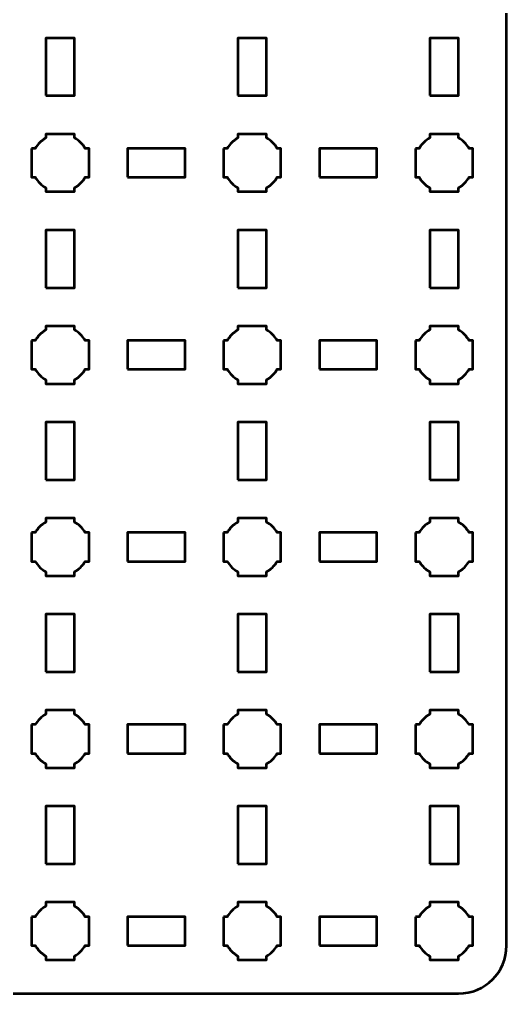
# Model space of a CAD drawing. Header units: centimetres. Extents: x -30.1 to 9.2, y -24.5 to -5.2.
# Drawn here: x 4.08 to 9.15, y -24.5 to -14.36 of the extents above; entities that cross this region are included whole.
import ezdxf

# ---------------------------------------------------------------- set-up
doc = ezdxf.new("R2010")
doc.units = ezdxf.units.CM
doc.header["$MEASUREMENT"] = 0
doc.layers.add('Layer 1', color=7, linetype='Continuous')

msp = doc.modelspace()

# ---------------------------------------------------------------- linework, layer by layer
at = {"layer": 'Layer 1', "lineweight": 53}
for points in [[(4.35, -15.15), (4.65, -15.15), (4.65, -14.55), (4.35, -14.55), (4.35, -15.15)], [(6.35, -15.15), (6.65, -15.15), (6.65, -14.55), (6.35, -14.55), (6.35, -15.15)], [(8.35, -15.15), (8.65, -15.15), (8.65, -14.55), (8.35, -14.55), (8.35, -15.15)], [(5.2, -16), (5.8, -16), (5.8, -15.7), (5.2, -15.7), (5.2, -16)], [(7.2, -16), (7.8, -16), (7.8, -15.7), (7.2, -15.7), (7.2, -16)], [(4.35, -17.15), (4.65, -17.15), (4.65, -16.55), (4.35, -16.55), (4.35, -17.15)], [(6.35, -17.15), (6.65, -17.15), (6.65, -16.55), (6.35, -16.55), (6.35, -17.15)], [(8.35, -17.15), (8.65, -17.15), (8.65, -16.55), (8.35, -16.55), (8.35, -17.15)], [(5.2, -18), (5.8, -18), (5.8, -17.7), (5.2, -17.7), (5.2, -18)], [(7.2, -18), (7.8, -18), (7.8, -17.7), (7.2, -17.7), (7.2, -18)], [(4.35, -19.15), (4.65, -19.15), (4.65, -18.55), (4.35, -18.55), (4.35, -19.15)], [(6.35, -19.15), (6.65, -19.15), (6.65, -18.55), (6.35, -18.55), (6.35, -19.15)], [(8.35, -19.15), (8.65, -19.15), (8.65, -18.55), (8.35, -18.55), (8.35, -19.15)], [(5.2, -20), (5.8, -20), (5.8, -19.7), (5.2, -19.7), (5.2, -20)], [(7.2, -20), (7.8, -20), (7.8, -19.7), (7.2, -19.7), (7.2, -20)], [(4.35, -21.15), (4.65, -21.15), (4.65, -20.55), (4.35, -20.55), (4.35, -21.15)], [(6.35, -21.15), (6.65, -21.15), (6.65, -20.55), (6.35, -20.55), (6.35, -21.15)], [(8.35, -21.15), (8.65, -21.15), (8.65, -20.55), (8.35, -20.55), (8.35, -21.15)], [(5.2, -22), (5.8, -22), (5.8, -21.7), (5.2, -21.7), (5.2, -22)], [(7.2, -22), (7.8, -22), (7.8, -21.7), (7.2, -21.7), (7.2, -22)], [(4.35, -23.15), (4.65, -23.15), (4.65, -22.55), (4.35, -22.55), (4.35, -23.15)], [(6.35, -23.15), (6.65, -23.15), (6.65, -22.55), (6.35, -22.55), (6.35, -23.15)], [(8.35, -23.15), (8.65, -23.15), (8.65, -22.55), (8.35, -22.55), (8.35, -23.15)], [(5.2, -24), (5.8, -24), (5.8, -23.7), (5.2, -23.7), (5.2, -24)], [(7.2, -24), (7.8, -24), (7.8, -23.7), (7.2, -23.7), (7.2, -24)]]:
    msp.add_lwpolyline(points, close=True, dxfattribs=at)
for points, knots in [([(-30.15, -24), (-30.15, -24), (-30.15, -5.7), (-30.15, -5.7), (-30.15, -5.7), (-30.15, -5.42391), (-29.92609, -5.2), (-29.65, -5.2), (-29.65, -5.2), (-29.65, -5.2), (8.65, -5.2), (8.65, -5.2), (8.65, -5.2), (8.92609, -5.2), (9.15, -5.42391), (9.15, -5.7), (9.15, -5.7), (9.15, -5.7), (9.15, -24), (9.15, -24), (9.15, -24), (9.15, -24.27609), (8.92609, -24.5), (8.65, -24.5), (8.65, -24.5), (8.65, -24.5), (-29.65, -24.5), (-29.65, -24.5), (-29.65, -24.5), (-29.92609, -24.5), (-30.15, -24.27609), (-30.15, -24)], [0, 0, 0, 0, 0.125, 0.125, 0.125, 0.125, 0.25, 0.25, 0.25, 0.25, 0.375, 0.375, 0.375, 0.375, 0.5, 0.5, 0.5, 0.5, 0.625, 0.625, 0.625, 0.625, 0.75, 0.75, 0.75, 0.75, 0.875, 0.875, 0.875, 0.875, 1, 1, 1, 1]), ([(4.2, -15.7), (4.2, -15.7), (4.24015, -15.7), (4.24015, -15.7), (4.24015, -15.7), (4.2665, -15.65447), (4.30447, -15.6165), (4.35, -15.59015), (4.35, -15.59015), (4.35, -15.59015), (4.35, -15.55), (4.35, -15.55), (4.35, -15.55), (4.35, -15.55), (4.5, -15.55), (4.5, -15.55), (4.5, -15.55), (4.5, -15.55), (4.65, -15.55), (4.65, -15.55), (4.65, -15.55), (4.65, -15.55), (4.65, -15.59015), (4.65, -15.59015), (4.65, -15.59015), (4.69553, -15.6165), (4.7335, -15.65447), (4.75985, -15.7), (4.75985, -15.7), (4.75985, -15.7), (4.8, -15.7), (4.8, -15.7), (4.8, -15.7), (4.8, -15.7), (4.8, -15.85), (4.8, -15.85), (4.8, -15.85), (4.8, -15.85), (4.8, -16), (4.8, -16), (4.8, -16), (4.8, -16), (4.75985, -16), (4.75985, -16), (4.75985, -16), (4.7335, -16.04553), (4.69553, -16.0835), (4.65, -16.10985), (4.65, -16.10985), (4.65, -16.10985), (4.65, -16.15), (4.65, -16.15), (4.65, -16.15), (4.65, -16.15), (4.5, -16.15), (4.5, -16.15), (4.5, -16.15), (4.5, -16.15), (4.35, -16.15), (4.35, -16.15), (4.35, -16.15), (4.35, -16.15), (4.35, -16.10985), (4.35, -16.10985), (4.35, -16.10985), (4.30447, -16.0835), (4.2665, -16.04553), (4.24015, -16), (4.24015, -16), (4.24015, -16), (4.2, -16), (4.2, -16), (4.2, -16), (4.2, -16), (4.2, -15.85), (4.2, -15.85), (4.2, -15.85), (4.2, -15.85), (4.2, -15.7), (4.2, -15.7)], [0, 0, 0, 0, 0.05, 0.05, 0.05, 0.05, 0.1, 0.1, 0.1, 0.1, 0.15, 0.15, 0.15, 0.15, 0.2, 0.2, 0.2, 0.2, 0.25, 0.25, 0.25, 0.25, 0.3, 0.3, 0.3, 0.3, 0.35, 0.35, 0.35, 0.35, 0.4, 0.4, 0.4, 0.4, 0.45, 0.45, 0.45, 0.45, 0.5, 0.5, 0.5, 0.5, 0.55, 0.55, 0.55, 0.55, 0.6, 0.6, 0.6, 0.6, 0.65, 0.65, 0.65, 0.65, 0.7, 0.7, 0.7, 0.7, 0.75, 0.75, 0.75, 0.75, 0.8, 0.8, 0.8, 0.8, 0.85, 0.85, 0.85, 0.85, 0.9, 0.9, 0.9, 0.9, 0.95, 0.95, 0.95, 0.95, 1, 1, 1, 1]), ([(6.2, -15.7), (6.2, -15.7), (6.24015, -15.7), (6.24015, -15.7), (6.24015, -15.7), (6.2665, -15.65447), (6.30447, -15.6165), (6.35, -15.59015), (6.35, -15.59015), (6.35, -15.59015), (6.35, -15.55), (6.35, -15.55), (6.35, -15.55), (6.35, -15.55), (6.5, -15.55), (6.5, -15.55), (6.5, -15.55), (6.5, -15.55), (6.65, -15.55), (6.65, -15.55), (6.65, -15.55), (6.65, -15.55), (6.65, -15.59015), (6.65, -15.59015), (6.65, -15.59015), (6.69553, -15.6165), (6.7335, -15.65447), (6.75985, -15.7), (6.75985, -15.7), (6.75985, -15.7), (6.8, -15.7), (6.8, -15.7), (6.8, -15.7), (6.8, -15.7), (6.8, -15.85), (6.8, -15.85), (6.8, -15.85), (6.8, -15.85), (6.8, -16), (6.8, -16), (6.8, -16), (6.8, -16), (6.75985, -16), (6.75985, -16), (6.75985, -16), (6.7335, -16.04553), (6.69553, -16.0835), (6.65, -16.10985), (6.65, -16.10985), (6.65, -16.10985), (6.65, -16.15), (6.65, -16.15), (6.65, -16.15), (6.65, -16.15), (6.5, -16.15), (6.5, -16.15), (6.5, -16.15), (6.5, -16.15), (6.35, -16.15), (6.35, -16.15), (6.35, -16.15), (6.35, -16.15), (6.35, -16.10985), (6.35, -16.10985), (6.35, -16.10985), (6.30447, -16.0835), (6.2665, -16.04553), (6.24015, -16), (6.24015, -16), (6.24015, -16), (6.2, -16), (6.2, -16), (6.2, -16), (6.2, -16), (6.2, -15.85), (6.2, -15.85), (6.2, -15.85), (6.2, -15.85), (6.2, -15.7), (6.2, -15.7)], [0, 0, 0, 0, 0.05, 0.05, 0.05, 0.05, 0.1, 0.1, 0.1, 0.1, 0.15, 0.15, 0.15, 0.15, 0.2, 0.2, 0.2, 0.2, 0.25, 0.25, 0.25, 0.25, 0.3, 0.3, 0.3, 0.3, 0.35, 0.35, 0.35, 0.35, 0.4, 0.4, 0.4, 0.4, 0.45, 0.45, 0.45, 0.45, 0.5, 0.5, 0.5, 0.5, 0.55, 0.55, 0.55, 0.55, 0.6, 0.6, 0.6, 0.6, 0.65, 0.65, 0.65, 0.65, 0.7, 0.7, 0.7, 0.7, 0.75, 0.75, 0.75, 0.75, 0.8, 0.8, 0.8, 0.8, 0.85, 0.85, 0.85, 0.85, 0.9, 0.9, 0.9, 0.9, 0.95, 0.95, 0.95, 0.95, 1, 1, 1, 1]), ([(8.2, -15.7), (8.2, -15.7), (8.24015, -15.7), (8.24015, -15.7), (8.24015, -15.7), (8.2665, -15.65447), (8.30447, -15.6165), (8.35, -15.59015), (8.35, -15.59015), (8.35, -15.59015), (8.35, -15.55), (8.35, -15.55), (8.35, -15.55), (8.35, -15.55), (8.5, -15.55), (8.5, -15.55), (8.5, -15.55), (8.5, -15.55), (8.65, -15.55), (8.65, -15.55), (8.65, -15.55), (8.65, -15.55), (8.65, -15.59015), (8.65, -15.59015), (8.65, -15.59015), (8.69553, -15.6165), (8.7335, -15.65447), (8.75985, -15.7), (8.75985, -15.7), (8.75985, -15.7), (8.8, -15.7), (8.8, -15.7), (8.8, -15.7), (8.8, -15.7), (8.8, -15.85), (8.8, -15.85), (8.8, -15.85), (8.8, -15.85), (8.8, -16), (8.8, -16), (8.8, -16), (8.8, -16), (8.75985, -16), (8.75985, -16), (8.75985, -16), (8.7335, -16.04553), (8.69553, -16.0835), (8.65, -16.10985), (8.65, -16.10985), (8.65, -16.10985), (8.65, -16.15), (8.65, -16.15), (8.65, -16.15), (8.65, -16.15), (8.5, -16.15), (8.5, -16.15), (8.5, -16.15), (8.5, -16.15), (8.35, -16.15), (8.35, -16.15), (8.35, -16.15), (8.35, -16.15), (8.35, -16.10985), (8.35, -16.10985), (8.35, -16.10985), (8.30447, -16.0835), (8.2665, -16.04553), (8.24015, -16), (8.24015, -16), (8.24015, -16), (8.2, -16), (8.2, -16), (8.2, -16), (8.2, -16), (8.2, -15.85), (8.2, -15.85), (8.2, -15.85), (8.2, -15.85), (8.2, -15.7), (8.2, -15.7)], [0, 0, 0, 0, 0.05, 0.05, 0.05, 0.05, 0.1, 0.1, 0.1, 0.1, 0.15, 0.15, 0.15, 0.15, 0.2, 0.2, 0.2, 0.2, 0.25, 0.25, 0.25, 0.25, 0.3, 0.3, 0.3, 0.3, 0.35, 0.35, 0.35, 0.35, 0.4, 0.4, 0.4, 0.4, 0.45, 0.45, 0.45, 0.45, 0.5, 0.5, 0.5, 0.5, 0.55, 0.55, 0.55, 0.55, 0.6, 0.6, 0.6, 0.6, 0.65, 0.65, 0.65, 0.65, 0.7, 0.7, 0.7, 0.7, 0.75, 0.75, 0.75, 0.75, 0.8, 0.8, 0.8, 0.8, 0.85, 0.85, 0.85, 0.85, 0.9, 0.9, 0.9, 0.9, 0.95, 0.95, 0.95, 0.95, 1, 1, 1, 1]), ([(4.2, -17.7), (4.2, -17.7), (4.24015, -17.7), (4.24015, -17.7), (4.24015, -17.7), (4.2665, -17.65447), (4.30447, -17.6165), (4.35, -17.59015), (4.35, -17.59015), (4.35, -17.59015), (4.35, -17.55), (4.35, -17.55), (4.35, -17.55), (4.35, -17.55), (4.5, -17.55), (4.5, -17.55), (4.5, -17.55), (4.5, -17.55), (4.65, -17.55), (4.65, -17.55), (4.65, -17.55), (4.65, -17.55), (4.65, -17.59015), (4.65, -17.59015), (4.65, -17.59015), (4.69553, -17.6165), (4.7335, -17.65447), (4.75985, -17.7), (4.75985, -17.7), (4.75985, -17.7), (4.8, -17.7), (4.8, -17.7), (4.8, -17.7), (4.8, -17.7), (4.8, -17.85), (4.8, -17.85), (4.8, -17.85), (4.8, -17.85), (4.8, -18), (4.8, -18), (4.8, -18), (4.8, -18), (4.75985, -18), (4.75985, -18), (4.75985, -18), (4.7335, -18.04553), (4.69553, -18.0835), (4.65, -18.10985), (4.65, -18.10985), (4.65, -18.10985), (4.65, -18.15), (4.65, -18.15), (4.65, -18.15), (4.65, -18.15), (4.5, -18.15), (4.5, -18.15), (4.5, -18.15), (4.5, -18.15), (4.35, -18.15), (4.35, -18.15), (4.35, -18.15), (4.35, -18.15), (4.35, -18.10985), (4.35, -18.10985), (4.35, -18.10985), (4.30447, -18.0835), (4.2665, -18.04553), (4.24015, -18), (4.24015, -18), (4.24015, -18), (4.2, -18), (4.2, -18), (4.2, -18), (4.2, -18), (4.2, -17.85), (4.2, -17.85), (4.2, -17.85), (4.2, -17.85), (4.2, -17.7), (4.2, -17.7)], [0, 0, 0, 0, 0.05, 0.05, 0.05, 0.05, 0.1, 0.1, 0.1, 0.1, 0.15, 0.15, 0.15, 0.15, 0.2, 0.2, 0.2, 0.2, 0.25, 0.25, 0.25, 0.25, 0.3, 0.3, 0.3, 0.3, 0.35, 0.35, 0.35, 0.35, 0.4, 0.4, 0.4, 0.4, 0.45, 0.45, 0.45, 0.45, 0.5, 0.5, 0.5, 0.5, 0.55, 0.55, 0.55, 0.55, 0.6, 0.6, 0.6, 0.6, 0.65, 0.65, 0.65, 0.65, 0.7, 0.7, 0.7, 0.7, 0.75, 0.75, 0.75, 0.75, 0.8, 0.8, 0.8, 0.8, 0.85, 0.85, 0.85, 0.85, 0.9, 0.9, 0.9, 0.9, 0.95, 0.95, 0.95, 0.95, 1, 1, 1, 1]), ([(6.2, -17.7), (6.2, -17.7), (6.24015, -17.7), (6.24015, -17.7), (6.24015, -17.7), (6.2665, -17.65447), (6.30447, -17.6165), (6.35, -17.59015), (6.35, -17.59015), (6.35, -17.59015), (6.35, -17.55), (6.35, -17.55), (6.35, -17.55), (6.35, -17.55), (6.5, -17.55), (6.5, -17.55), (6.5, -17.55), (6.5, -17.55), (6.65, -17.55), (6.65, -17.55), (6.65, -17.55), (6.65, -17.55), (6.65, -17.59015), (6.65, -17.59015), (6.65, -17.59015), (6.69553, -17.6165), (6.7335, -17.65447), (6.75985, -17.7), (6.75985, -17.7), (6.75985, -17.7), (6.8, -17.7), (6.8, -17.7), (6.8, -17.7), (6.8, -17.7), (6.8, -17.85), (6.8, -17.85), (6.8, -17.85), (6.8, -17.85), (6.8, -18), (6.8, -18), (6.8, -18), (6.8, -18), (6.75985, -18), (6.75985, -18), (6.75985, -18), (6.7335, -18.04553), (6.69553, -18.0835), (6.65, -18.10985), (6.65, -18.10985), (6.65, -18.10985), (6.65, -18.15), (6.65, -18.15), (6.65, -18.15), (6.65, -18.15), (6.5, -18.15), (6.5, -18.15), (6.5, -18.15), (6.5, -18.15), (6.35, -18.15), (6.35, -18.15), (6.35, -18.15), (6.35, -18.15), (6.35, -18.10985), (6.35, -18.10985), (6.35, -18.10985), (6.30447, -18.0835), (6.2665, -18.04553), (6.24015, -18), (6.24015, -18), (6.24015, -18), (6.2, -18), (6.2, -18), (6.2, -18), (6.2, -18), (6.2, -17.85), (6.2, -17.85), (6.2, -17.85), (6.2, -17.85), (6.2, -17.7), (6.2, -17.7)], [0, 0, 0, 0, 0.05, 0.05, 0.05, 0.05, 0.1, 0.1, 0.1, 0.1, 0.15, 0.15, 0.15, 0.15, 0.2, 0.2, 0.2, 0.2, 0.25, 0.25, 0.25, 0.25, 0.3, 0.3, 0.3, 0.3, 0.35, 0.35, 0.35, 0.35, 0.4, 0.4, 0.4, 0.4, 0.45, 0.45, 0.45, 0.45, 0.5, 0.5, 0.5, 0.5, 0.55, 0.55, 0.55, 0.55, 0.6, 0.6, 0.6, 0.6, 0.65, 0.65, 0.65, 0.65, 0.7, 0.7, 0.7, 0.7, 0.75, 0.75, 0.75, 0.75, 0.8, 0.8, 0.8, 0.8, 0.85, 0.85, 0.85, 0.85, 0.9, 0.9, 0.9, 0.9, 0.95, 0.95, 0.95, 0.95, 1, 1, 1, 1]), ([(8.2, -17.7), (8.2, -17.7), (8.24015, -17.7), (8.24015, -17.7), (8.24015, -17.7), (8.2665, -17.65447), (8.30447, -17.6165), (8.35, -17.59015), (8.35, -17.59015), (8.35, -17.59015), (8.35, -17.55), (8.35, -17.55), (8.35, -17.55), (8.35, -17.55), (8.5, -17.55), (8.5, -17.55), (8.5, -17.55), (8.5, -17.55), (8.65, -17.55), (8.65, -17.55), (8.65, -17.55), (8.65, -17.55), (8.65, -17.59015), (8.65, -17.59015), (8.65, -17.59015), (8.69553, -17.6165), (8.7335, -17.65447), (8.75985, -17.7), (8.75985, -17.7), (8.75985, -17.7), (8.8, -17.7), (8.8, -17.7), (8.8, -17.7), (8.8, -17.7), (8.8, -17.85), (8.8, -17.85), (8.8, -17.85), (8.8, -17.85), (8.8, -18), (8.8, -18), (8.8, -18), (8.8, -18), (8.75985, -18), (8.75985, -18), (8.75985, -18), (8.7335, -18.04553), (8.69553, -18.0835), (8.65, -18.10985), (8.65, -18.10985), (8.65, -18.10985), (8.65, -18.15), (8.65, -18.15), (8.65, -18.15), (8.65, -18.15), (8.5, -18.15), (8.5, -18.15), (8.5, -18.15), (8.5, -18.15), (8.35, -18.15), (8.35, -18.15), (8.35, -18.15), (8.35, -18.15), (8.35, -18.10985), (8.35, -18.10985), (8.35, -18.10985), (8.30447, -18.0835), (8.2665, -18.04553), (8.24015, -18), (8.24015, -18), (8.24015, -18), (8.2, -18), (8.2, -18), (8.2, -18), (8.2, -18), (8.2, -17.85), (8.2, -17.85), (8.2, -17.85), (8.2, -17.85), (8.2, -17.7), (8.2, -17.7)], [0, 0, 0, 0, 0.05, 0.05, 0.05, 0.05, 0.1, 0.1, 0.1, 0.1, 0.15, 0.15, 0.15, 0.15, 0.2, 0.2, 0.2, 0.2, 0.25, 0.25, 0.25, 0.25, 0.3, 0.3, 0.3, 0.3, 0.35, 0.35, 0.35, 0.35, 0.4, 0.4, 0.4, 0.4, 0.45, 0.45, 0.45, 0.45, 0.5, 0.5, 0.5, 0.5, 0.55, 0.55, 0.55, 0.55, 0.6, 0.6, 0.6, 0.6, 0.65, 0.65, 0.65, 0.65, 0.7, 0.7, 0.7, 0.7, 0.75, 0.75, 0.75, 0.75, 0.8, 0.8, 0.8, 0.8, 0.85, 0.85, 0.85, 0.85, 0.9, 0.9, 0.9, 0.9, 0.95, 0.95, 0.95, 0.95, 1, 1, 1, 1]), ([(4.2, -19.7), (4.2, -19.7), (4.24015, -19.7), (4.24015, -19.7), (4.24015, -19.7), (4.2665, -19.65447), (4.30447, -19.6165), (4.35, -19.59015), (4.35, -19.59015), (4.35, -19.59015), (4.35, -19.55), (4.35, -19.55), (4.35, -19.55), (4.35, -19.55), (4.5, -19.55), (4.5, -19.55), (4.5, -19.55), (4.5, -19.55), (4.65, -19.55), (4.65, -19.55), (4.65, -19.55), (4.65, -19.55), (4.65, -19.59015), (4.65, -19.59015), (4.65, -19.59015), (4.69553, -19.6165), (4.7335, -19.65447), (4.75985, -19.7), (4.75985, -19.7), (4.75985, -19.7), (4.8, -19.7), (4.8, -19.7), (4.8, -19.7), (4.8, -19.7), (4.8, -19.85), (4.8, -19.85), (4.8, -19.85), (4.8, -19.85), (4.8, -20), (4.8, -20), (4.8, -20), (4.8, -20), (4.75985, -20), (4.75985, -20), (4.75985, -20), (4.7335, -20.04553), (4.69553, -20.0835), (4.65, -20.10985), (4.65, -20.10985), (4.65, -20.10985), (4.65, -20.15), (4.65, -20.15), (4.65, -20.15), (4.65, -20.15), (4.5, -20.15), (4.5, -20.15), (4.5, -20.15), (4.5, -20.15), (4.35, -20.15), (4.35, -20.15), (4.35, -20.15), (4.35, -20.15), (4.35, -20.10985), (4.35, -20.10985), (4.35, -20.10985), (4.30447, -20.0835), (4.2665, -20.04553), (4.24015, -20), (4.24015, -20), (4.24015, -20), (4.2, -20), (4.2, -20), (4.2, -20), (4.2, -20), (4.2, -19.85), (4.2, -19.85), (4.2, -19.85), (4.2, -19.85), (4.2, -19.7), (4.2, -19.7)], [0, 0, 0, 0, 0.05, 0.05, 0.05, 0.05, 0.1, 0.1, 0.1, 0.1, 0.15, 0.15, 0.15, 0.15, 0.2, 0.2, 0.2, 0.2, 0.25, 0.25, 0.25, 0.25, 0.3, 0.3, 0.3, 0.3, 0.35, 0.35, 0.35, 0.35, 0.4, 0.4, 0.4, 0.4, 0.45, 0.45, 0.45, 0.45, 0.5, 0.5, 0.5, 0.5, 0.55, 0.55, 0.55, 0.55, 0.6, 0.6, 0.6, 0.6, 0.65, 0.65, 0.65, 0.65, 0.7, 0.7, 0.7, 0.7, 0.75, 0.75, 0.75, 0.75, 0.8, 0.8, 0.8, 0.8, 0.85, 0.85, 0.85, 0.85, 0.9, 0.9, 0.9, 0.9, 0.95, 0.95, 0.95, 0.95, 1, 1, 1, 1]), ([(6.2, -19.7), (6.2, -19.7), (6.24015, -19.7), (6.24015, -19.7), (6.24015, -19.7), (6.2665, -19.65447), (6.30447, -19.6165), (6.35, -19.59015), (6.35, -19.59015), (6.35, -19.59015), (6.35, -19.55), (6.35, -19.55), (6.35, -19.55), (6.35, -19.55), (6.5, -19.55), (6.5, -19.55), (6.5, -19.55), (6.5, -19.55), (6.65, -19.55), (6.65, -19.55), (6.65, -19.55), (6.65, -19.55), (6.65, -19.59015), (6.65, -19.59015), (6.65, -19.59015), (6.69553, -19.6165), (6.7335, -19.65447), (6.75985, -19.7), (6.75985, -19.7), (6.75985, -19.7), (6.8, -19.7), (6.8, -19.7), (6.8, -19.7), (6.8, -19.7), (6.8, -19.85), (6.8, -19.85), (6.8, -19.85), (6.8, -19.85), (6.8, -20), (6.8, -20), (6.8, -20), (6.8, -20), (6.75985, -20), (6.75985, -20), (6.75985, -20), (6.7335, -20.04553), (6.69553, -20.0835), (6.65, -20.10985), (6.65, -20.10985), (6.65, -20.10985), (6.65, -20.15), (6.65, -20.15), (6.65, -20.15), (6.65, -20.15), (6.5, -20.15), (6.5, -20.15), (6.5, -20.15), (6.5, -20.15), (6.35, -20.15), (6.35, -20.15), (6.35, -20.15), (6.35, -20.15), (6.35, -20.10985), (6.35, -20.10985), (6.35, -20.10985), (6.30447, -20.0835), (6.2665, -20.04553), (6.24015, -20), (6.24015, -20), (6.24015, -20), (6.2, -20), (6.2, -20), (6.2, -20), (6.2, -20), (6.2, -19.85), (6.2, -19.85), (6.2, -19.85), (6.2, -19.85), (6.2, -19.7), (6.2, -19.7)], [0, 0, 0, 0, 0.05, 0.05, 0.05, 0.05, 0.1, 0.1, 0.1, 0.1, 0.15, 0.15, 0.15, 0.15, 0.2, 0.2, 0.2, 0.2, 0.25, 0.25, 0.25, 0.25, 0.3, 0.3, 0.3, 0.3, 0.35, 0.35, 0.35, 0.35, 0.4, 0.4, 0.4, 0.4, 0.45, 0.45, 0.45, 0.45, 0.5, 0.5, 0.5, 0.5, 0.55, 0.55, 0.55, 0.55, 0.6, 0.6, 0.6, 0.6, 0.65, 0.65, 0.65, 0.65, 0.7, 0.7, 0.7, 0.7, 0.75, 0.75, 0.75, 0.75, 0.8, 0.8, 0.8, 0.8, 0.85, 0.85, 0.85, 0.85, 0.9, 0.9, 0.9, 0.9, 0.95, 0.95, 0.95, 0.95, 1, 1, 1, 1]), ([(8.2, -19.7), (8.2, -19.7), (8.24015, -19.7), (8.24015, -19.7), (8.24015, -19.7), (8.2665, -19.65447), (8.30447, -19.6165), (8.35, -19.59015), (8.35, -19.59015), (8.35, -19.59015), (8.35, -19.55), (8.35, -19.55), (8.35, -19.55), (8.35, -19.55), (8.5, -19.55), (8.5, -19.55), (8.5, -19.55), (8.5, -19.55), (8.65, -19.55), (8.65, -19.55), (8.65, -19.55), (8.65, -19.55), (8.65, -19.59015), (8.65, -19.59015), (8.65, -19.59015), (8.69553, -19.6165), (8.7335, -19.65447), (8.75985, -19.7), (8.75985, -19.7), (8.75985, -19.7), (8.8, -19.7), (8.8, -19.7), (8.8, -19.7), (8.8, -19.7), (8.8, -19.85), (8.8, -19.85), (8.8, -19.85), (8.8, -19.85), (8.8, -20), (8.8, -20), (8.8, -20), (8.8, -20), (8.75985, -20), (8.75985, -20), (8.75985, -20), (8.7335, -20.04553), (8.69553, -20.0835), (8.65, -20.10985), (8.65, -20.10985), (8.65, -20.10985), (8.65, -20.15), (8.65, -20.15), (8.65, -20.15), (8.65, -20.15), (8.5, -20.15), (8.5, -20.15), (8.5, -20.15), (8.5, -20.15), (8.35, -20.15), (8.35, -20.15), (8.35, -20.15), (8.35, -20.15), (8.35, -20.10985), (8.35, -20.10985), (8.35, -20.10985), (8.30447, -20.0835), (8.2665, -20.04553), (8.24015, -20), (8.24015, -20), (8.24015, -20), (8.2, -20), (8.2, -20), (8.2, -20), (8.2, -20), (8.2, -19.85), (8.2, -19.85), (8.2, -19.85), (8.2, -19.85), (8.2, -19.7), (8.2, -19.7)], [0, 0, 0, 0, 0.05, 0.05, 0.05, 0.05, 0.1, 0.1, 0.1, 0.1, 0.15, 0.15, 0.15, 0.15, 0.2, 0.2, 0.2, 0.2, 0.25, 0.25, 0.25, 0.25, 0.3, 0.3, 0.3, 0.3, 0.35, 0.35, 0.35, 0.35, 0.4, 0.4, 0.4, 0.4, 0.45, 0.45, 0.45, 0.45, 0.5, 0.5, 0.5, 0.5, 0.55, 0.55, 0.55, 0.55, 0.6, 0.6, 0.6, 0.6, 0.65, 0.65, 0.65, 0.65, 0.7, 0.7, 0.7, 0.7, 0.75, 0.75, 0.75, 0.75, 0.8, 0.8, 0.8, 0.8, 0.85, 0.85, 0.85, 0.85, 0.9, 0.9, 0.9, 0.9, 0.95, 0.95, 0.95, 0.95, 1, 1, 1, 1]), ([(4.2, -21.7), (4.2, -21.7), (4.24015, -21.7), (4.24015, -21.7), (4.24015, -21.7), (4.2665, -21.65447), (4.30447, -21.6165), (4.35, -21.59015), (4.35, -21.59015), (4.35, -21.59015), (4.35, -21.55), (4.35, -21.55), (4.35, -21.55), (4.35, -21.55), (4.5, -21.55), (4.5, -21.55), (4.5, -21.55), (4.5, -21.55), (4.65, -21.55), (4.65, -21.55), (4.65, -21.55), (4.65, -21.55), (4.65, -21.59015), (4.65, -21.59015), (4.65, -21.59015), (4.69553, -21.6165), (4.7335, -21.65447), (4.75985, -21.7), (4.75985, -21.7), (4.75985, -21.7), (4.8, -21.7), (4.8, -21.7), (4.8, -21.7), (4.8, -21.7), (4.8, -21.85), (4.8, -21.85), (4.8, -21.85), (4.8, -21.85), (4.8, -22), (4.8, -22), (4.8, -22), (4.8, -22), (4.75985, -22), (4.75985, -22), (4.75985, -22), (4.7335, -22.04553), (4.69553, -22.0835), (4.65, -22.10985), (4.65, -22.10985), (4.65, -22.10985), (4.65, -22.15), (4.65, -22.15), (4.65, -22.15), (4.65, -22.15), (4.5, -22.15), (4.5, -22.15), (4.5, -22.15), (4.5, -22.15), (4.35, -22.15), (4.35, -22.15), (4.35, -22.15), (4.35, -22.15), (4.35, -22.10985), (4.35, -22.10985), (4.35, -22.10985), (4.30447, -22.0835), (4.2665, -22.04553), (4.24015, -22), (4.24015, -22), (4.24015, -22), (4.2, -22), (4.2, -22), (4.2, -22), (4.2, -22), (4.2, -21.85), (4.2, -21.85), (4.2, -21.85), (4.2, -21.85), (4.2, -21.7), (4.2, -21.7)], [0, 0, 0, 0, 0.05, 0.05, 0.05, 0.05, 0.1, 0.1, 0.1, 0.1, 0.15, 0.15, 0.15, 0.15, 0.2, 0.2, 0.2, 0.2, 0.25, 0.25, 0.25, 0.25, 0.3, 0.3, 0.3, 0.3, 0.35, 0.35, 0.35, 0.35, 0.4, 0.4, 0.4, 0.4, 0.45, 0.45, 0.45, 0.45, 0.5, 0.5, 0.5, 0.5, 0.55, 0.55, 0.55, 0.55, 0.6, 0.6, 0.6, 0.6, 0.65, 0.65, 0.65, 0.65, 0.7, 0.7, 0.7, 0.7, 0.75, 0.75, 0.75, 0.75, 0.8, 0.8, 0.8, 0.8, 0.85, 0.85, 0.85, 0.85, 0.9, 0.9, 0.9, 0.9, 0.95, 0.95, 0.95, 0.95, 1, 1, 1, 1]), ([(6.2, -21.7), (6.2, -21.7), (6.24015, -21.7), (6.24015, -21.7), (6.24015, -21.7), (6.2665, -21.65447), (6.30447, -21.6165), (6.35, -21.59015), (6.35, -21.59015), (6.35, -21.59015), (6.35, -21.55), (6.35, -21.55), (6.35, -21.55), (6.35, -21.55), (6.5, -21.55), (6.5, -21.55), (6.5, -21.55), (6.5, -21.55), (6.65, -21.55), (6.65, -21.55), (6.65, -21.55), (6.65, -21.55), (6.65, -21.59015), (6.65, -21.59015), (6.65, -21.59015), (6.69553, -21.6165), (6.7335, -21.65447), (6.75985, -21.7), (6.75985, -21.7), (6.75985, -21.7), (6.8, -21.7), (6.8, -21.7), (6.8, -21.7), (6.8, -21.7), (6.8, -21.85), (6.8, -21.85), (6.8, -21.85), (6.8, -21.85), (6.8, -22), (6.8, -22), (6.8, -22), (6.8, -22), (6.75985, -22), (6.75985, -22), (6.75985, -22), (6.7335, -22.04553), (6.69553, -22.0835), (6.65, -22.10985), (6.65, -22.10985), (6.65, -22.10985), (6.65, -22.15), (6.65, -22.15), (6.65, -22.15), (6.65, -22.15), (6.5, -22.15), (6.5, -22.15), (6.5, -22.15), (6.5, -22.15), (6.35, -22.15), (6.35, -22.15), (6.35, -22.15), (6.35, -22.15), (6.35, -22.10985), (6.35, -22.10985), (6.35, -22.10985), (6.30447, -22.0835), (6.2665, -22.04553), (6.24015, -22), (6.24015, -22), (6.24015, -22), (6.2, -22), (6.2, -22), (6.2, -22), (6.2, -22), (6.2, -21.85), (6.2, -21.85), (6.2, -21.85), (6.2, -21.85), (6.2, -21.7), (6.2, -21.7)], [0, 0, 0, 0, 0.05, 0.05, 0.05, 0.05, 0.1, 0.1, 0.1, 0.1, 0.15, 0.15, 0.15, 0.15, 0.2, 0.2, 0.2, 0.2, 0.25, 0.25, 0.25, 0.25, 0.3, 0.3, 0.3, 0.3, 0.35, 0.35, 0.35, 0.35, 0.4, 0.4, 0.4, 0.4, 0.45, 0.45, 0.45, 0.45, 0.5, 0.5, 0.5, 0.5, 0.55, 0.55, 0.55, 0.55, 0.6, 0.6, 0.6, 0.6, 0.65, 0.65, 0.65, 0.65, 0.7, 0.7, 0.7, 0.7, 0.75, 0.75, 0.75, 0.75, 0.8, 0.8, 0.8, 0.8, 0.85, 0.85, 0.85, 0.85, 0.9, 0.9, 0.9, 0.9, 0.95, 0.95, 0.95, 0.95, 1, 1, 1, 1]), ([(8.2, -21.7), (8.2, -21.7), (8.24015, -21.7), (8.24015, -21.7), (8.24015, -21.7), (8.2665, -21.65447), (8.30447, -21.6165), (8.35, -21.59015), (8.35, -21.59015), (8.35, -21.59015), (8.35, -21.55), (8.35, -21.55), (8.35, -21.55), (8.35, -21.55), (8.5, -21.55), (8.5, -21.55), (8.5, -21.55), (8.5, -21.55), (8.65, -21.55), (8.65, -21.55), (8.65, -21.55), (8.65, -21.55), (8.65, -21.59015), (8.65, -21.59015), (8.65, -21.59015), (8.69553, -21.6165), (8.7335, -21.65447), (8.75985, -21.7), (8.75985, -21.7), (8.75985, -21.7), (8.8, -21.7), (8.8, -21.7), (8.8, -21.7), (8.8, -21.7), (8.8, -21.85), (8.8, -21.85), (8.8, -21.85), (8.8, -21.85), (8.8, -22), (8.8, -22), (8.8, -22), (8.8, -22), (8.75985, -22), (8.75985, -22), (8.75985, -22), (8.7335, -22.04553), (8.69553, -22.0835), (8.65, -22.10985), (8.65, -22.10985), (8.65, -22.10985), (8.65, -22.15), (8.65, -22.15), (8.65, -22.15), (8.65, -22.15), (8.5, -22.15), (8.5, -22.15), (8.5, -22.15), (8.5, -22.15), (8.35, -22.15), (8.35, -22.15), (8.35, -22.15), (8.35, -22.15), (8.35, -22.10985), (8.35, -22.10985), (8.35, -22.10985), (8.30447, -22.0835), (8.2665, -22.04553), (8.24015, -22), (8.24015, -22), (8.24015, -22), (8.2, -22), (8.2, -22), (8.2, -22), (8.2, -22), (8.2, -21.85), (8.2, -21.85), (8.2, -21.85), (8.2, -21.85), (8.2, -21.7), (8.2, -21.7)], [0, 0, 0, 0, 0.05, 0.05, 0.05, 0.05, 0.1, 0.1, 0.1, 0.1, 0.15, 0.15, 0.15, 0.15, 0.2, 0.2, 0.2, 0.2, 0.25, 0.25, 0.25, 0.25, 0.3, 0.3, 0.3, 0.3, 0.35, 0.35, 0.35, 0.35, 0.4, 0.4, 0.4, 0.4, 0.45, 0.45, 0.45, 0.45, 0.5, 0.5, 0.5, 0.5, 0.55, 0.55, 0.55, 0.55, 0.6, 0.6, 0.6, 0.6, 0.65, 0.65, 0.65, 0.65, 0.7, 0.7, 0.7, 0.7, 0.75, 0.75, 0.75, 0.75, 0.8, 0.8, 0.8, 0.8, 0.85, 0.85, 0.85, 0.85, 0.9, 0.9, 0.9, 0.9, 0.95, 0.95, 0.95, 0.95, 1, 1, 1, 1]), ([(4.2, -23.7), (4.2, -23.7), (4.24015, -23.7), (4.24015, -23.7), (4.24015, -23.7), (4.2665, -23.65447), (4.30447, -23.6165), (4.35, -23.59015), (4.35, -23.59015), (4.35, -23.59015), (4.35, -23.55), (4.35, -23.55), (4.35, -23.55), (4.35, -23.55), (4.5, -23.55), (4.5, -23.55), (4.5, -23.55), (4.5, -23.55), (4.65, -23.55), (4.65, -23.55), (4.65, -23.55), (4.65, -23.55), (4.65, -23.59015), (4.65, -23.59015), (4.65, -23.59015), (4.69553, -23.6165), (4.7335, -23.65447), (4.75985, -23.7), (4.75985, -23.7), (4.75985, -23.7), (4.8, -23.7), (4.8, -23.7), (4.8, -23.7), (4.8, -23.7), (4.8, -23.85), (4.8, -23.85), (4.8, -23.85), (4.8, -23.85), (4.8, -24), (4.8, -24), (4.8, -24), (4.8, -24), (4.75985, -24), (4.75985, -24), (4.75985, -24), (4.7335, -24.04553), (4.69553, -24.0835), (4.65, -24.10985), (4.65, -24.10985), (4.65, -24.10985), (4.65, -24.15), (4.65, -24.15), (4.65, -24.15), (4.65, -24.15), (4.5, -24.15), (4.5, -24.15), (4.5, -24.15), (4.5, -24.15), (4.35, -24.15), (4.35, -24.15), (4.35, -24.15), (4.35, -24.15), (4.35, -24.10985), (4.35, -24.10985), (4.35, -24.10985), (4.30447, -24.0835), (4.2665, -24.04553), (4.24015, -24), (4.24015, -24), (4.24015, -24), (4.2, -24), (4.2, -24), (4.2, -24), (4.2, -24), (4.2, -23.85), (4.2, -23.85), (4.2, -23.85), (4.2, -23.85), (4.2, -23.7), (4.2, -23.7)], [0, 0, 0, 0, 0.05, 0.05, 0.05, 0.05, 0.1, 0.1, 0.1, 0.1, 0.15, 0.15, 0.15, 0.15, 0.2, 0.2, 0.2, 0.2, 0.25, 0.25, 0.25, 0.25, 0.3, 0.3, 0.3, 0.3, 0.35, 0.35, 0.35, 0.35, 0.4, 0.4, 0.4, 0.4, 0.45, 0.45, 0.45, 0.45, 0.5, 0.5, 0.5, 0.5, 0.55, 0.55, 0.55, 0.55, 0.6, 0.6, 0.6, 0.6, 0.65, 0.65, 0.65, 0.65, 0.7, 0.7, 0.7, 0.7, 0.75, 0.75, 0.75, 0.75, 0.8, 0.8, 0.8, 0.8, 0.85, 0.85, 0.85, 0.85, 0.9, 0.9, 0.9, 0.9, 0.95, 0.95, 0.95, 0.95, 1, 1, 1, 1]), ([(6.2, -23.7), (6.2, -23.7), (6.24015, -23.7), (6.24015, -23.7), (6.24015, -23.7), (6.2665, -23.65447), (6.30447, -23.6165), (6.35, -23.59015), (6.35, -23.59015), (6.35, -23.59015), (6.35, -23.55), (6.35, -23.55), (6.35, -23.55), (6.35, -23.55), (6.5, -23.55), (6.5, -23.55), (6.5, -23.55), (6.5, -23.55), (6.65, -23.55), (6.65, -23.55), (6.65, -23.55), (6.65, -23.55), (6.65, -23.59015), (6.65, -23.59015), (6.65, -23.59015), (6.69553, -23.6165), (6.7335, -23.65447), (6.75985, -23.7), (6.75985, -23.7), (6.75985, -23.7), (6.8, -23.7), (6.8, -23.7), (6.8, -23.7), (6.8, -23.7), (6.8, -23.85), (6.8, -23.85), (6.8, -23.85), (6.8, -23.85), (6.8, -24), (6.8, -24), (6.8, -24), (6.8, -24), (6.75985, -24), (6.75985, -24), (6.75985, -24), (6.7335, -24.04553), (6.69553, -24.0835), (6.65, -24.10985), (6.65, -24.10985), (6.65, -24.10985), (6.65, -24.15), (6.65, -24.15), (6.65, -24.15), (6.65, -24.15), (6.5, -24.15), (6.5, -24.15), (6.5, -24.15), (6.5, -24.15), (6.35, -24.15), (6.35, -24.15), (6.35, -24.15), (6.35, -24.15), (6.35, -24.10985), (6.35, -24.10985), (6.35, -24.10985), (6.30447, -24.0835), (6.2665, -24.04553), (6.24015, -24), (6.24015, -24), (6.24015, -24), (6.2, -24), (6.2, -24), (6.2, -24), (6.2, -24), (6.2, -23.85), (6.2, -23.85), (6.2, -23.85), (6.2, -23.85), (6.2, -23.7), (6.2, -23.7)], [0, 0, 0, 0, 0.05, 0.05, 0.05, 0.05, 0.1, 0.1, 0.1, 0.1, 0.15, 0.15, 0.15, 0.15, 0.2, 0.2, 0.2, 0.2, 0.25, 0.25, 0.25, 0.25, 0.3, 0.3, 0.3, 0.3, 0.35, 0.35, 0.35, 0.35, 0.4, 0.4, 0.4, 0.4, 0.45, 0.45, 0.45, 0.45, 0.5, 0.5, 0.5, 0.5, 0.55, 0.55, 0.55, 0.55, 0.6, 0.6, 0.6, 0.6, 0.65, 0.65, 0.65, 0.65, 0.7, 0.7, 0.7, 0.7, 0.75, 0.75, 0.75, 0.75, 0.8, 0.8, 0.8, 0.8, 0.85, 0.85, 0.85, 0.85, 0.9, 0.9, 0.9, 0.9, 0.95, 0.95, 0.95, 0.95, 1, 1, 1, 1]), ([(8.2, -23.7), (8.2, -23.7), (8.24015, -23.7), (8.24015, -23.7), (8.24015, -23.7), (8.2665, -23.65447), (8.30447, -23.6165), (8.35, -23.59015), (8.35, -23.59015), (8.35, -23.59015), (8.35, -23.55), (8.35, -23.55), (8.35, -23.55), (8.35, -23.55), (8.5, -23.55), (8.5, -23.55), (8.5, -23.55), (8.5, -23.55), (8.65, -23.55), (8.65, -23.55), (8.65, -23.55), (8.65, -23.55), (8.65, -23.59015), (8.65, -23.59015), (8.65, -23.59015), (8.69553, -23.6165), (8.7335, -23.65447), (8.75985, -23.7), (8.75985, -23.7), (8.75985, -23.7), (8.8, -23.7), (8.8, -23.7), (8.8, -23.7), (8.8, -23.7), (8.8, -23.85), (8.8, -23.85), (8.8, -23.85), (8.8, -23.85), (8.8, -24), (8.8, -24), (8.8, -24), (8.8, -24), (8.75985, -24), (8.75985, -24), (8.75985, -24), (8.7335, -24.04553), (8.69553, -24.0835), (8.65, -24.10985), (8.65, -24.10985), (8.65, -24.10985), (8.65, -24.15), (8.65, -24.15), (8.65, -24.15), (8.65, -24.15), (8.5, -24.15), (8.5, -24.15), (8.5, -24.15), (8.5, -24.15), (8.35, -24.15), (8.35, -24.15), (8.35, -24.15), (8.35, -24.15), (8.35, -24.10985), (8.35, -24.10985), (8.35, -24.10985), (8.30447, -24.0835), (8.2665, -24.04553), (8.24015, -24), (8.24015, -24), (8.24015, -24), (8.2, -24), (8.2, -24), (8.2, -24), (8.2, -24), (8.2, -23.85), (8.2, -23.85), (8.2, -23.85), (8.2, -23.85), (8.2, -23.7), (8.2, -23.7)], [0, 0, 0, 0, 0.05, 0.05, 0.05, 0.05, 0.1, 0.1, 0.1, 0.1, 0.15, 0.15, 0.15, 0.15, 0.2, 0.2, 0.2, 0.2, 0.25, 0.25, 0.25, 0.25, 0.3, 0.3, 0.3, 0.3, 0.35, 0.35, 0.35, 0.35, 0.4, 0.4, 0.4, 0.4, 0.45, 0.45, 0.45, 0.45, 0.5, 0.5, 0.5, 0.5, 0.55, 0.55, 0.55, 0.55, 0.6, 0.6, 0.6, 0.6, 0.65, 0.65, 0.65, 0.65, 0.7, 0.7, 0.7, 0.7, 0.75, 0.75, 0.75, 0.75, 0.8, 0.8, 0.8, 0.8, 0.85, 0.85, 0.85, 0.85, 0.9, 0.9, 0.9, 0.9, 0.95, 0.95, 0.95, 0.95, 1, 1, 1, 1])]:
    msp.add_open_spline(points, degree=3, knots=knots, dxfattribs=at)

doc.saveas('drawing.dxf')
